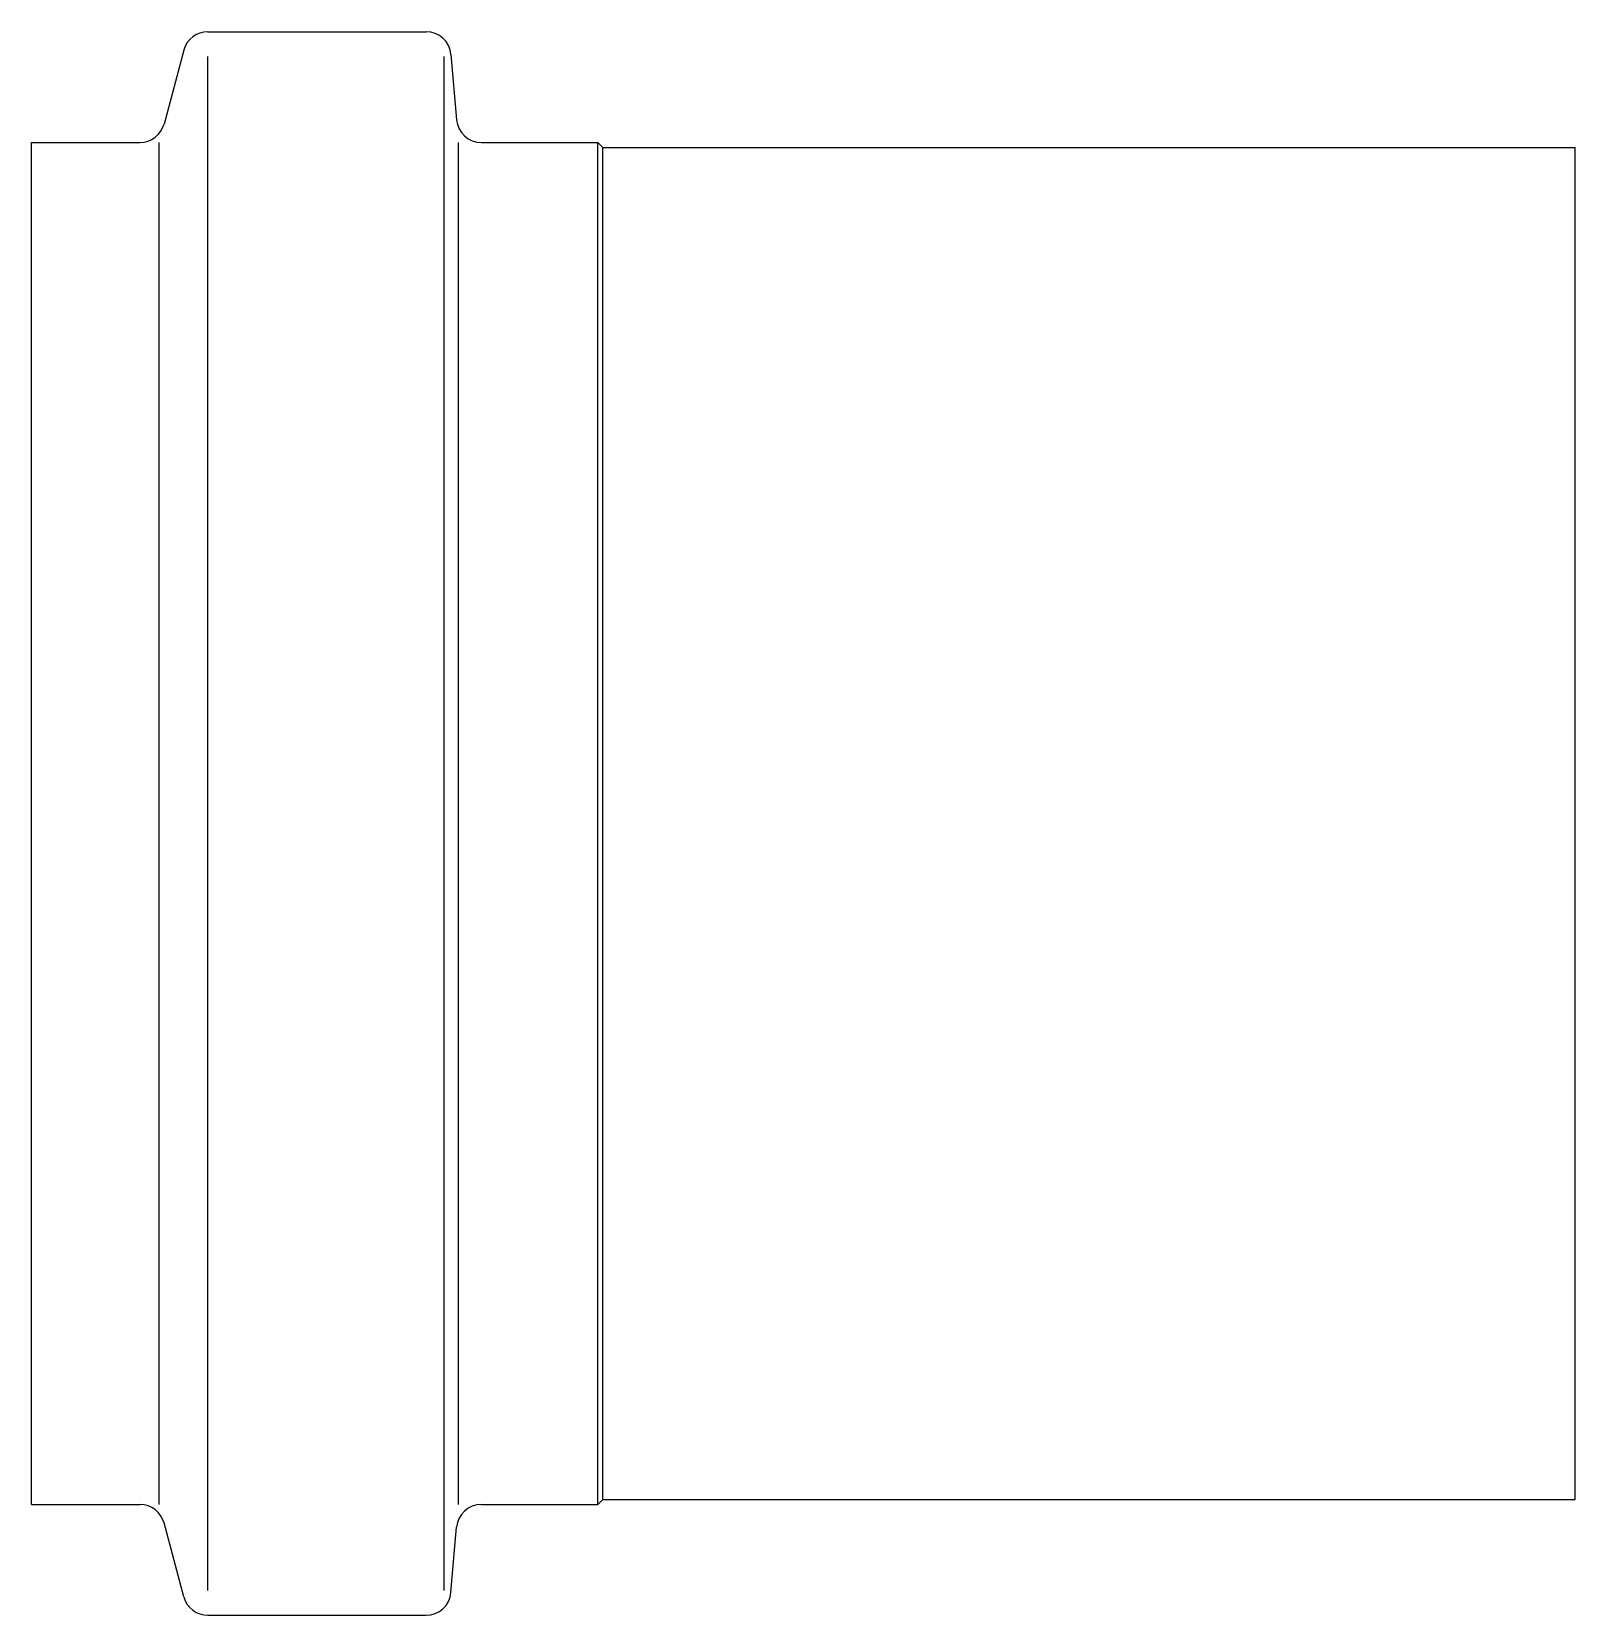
# Model space of a CAD drawing. Header units: millimetres. Extents: x 49.9715 to 50.0335, y 47.9376 to 48.0012.
import ezdxf

# ---------------------------------------------------------------- set-up
doc = ezdxf.new("R2010")
doc.units = ezdxf.units.MM
doc.header["$MEASUREMENT"] = 0
doc.layers.get('0').update_dxf_attribs({"linetype": 'CONTINUOUS'})

msp = doc.modelspace()

# ---------------------------------------------------------------- linework, layer by layer
for p, q in [((49.97856, 48.001203), (49.987325, 48.001203)), ((49.977594, 48.000462), (49.976799, 47.997494)), ((49.97856, 47.938603), (49.97856, 48.000203)), ((49.988052, 47.938603), (49.988052, 48.000203)), ((49.988321, 48.00029), (49.988551, 47.997666)), ((49.971481, 47.942053), (49.971481, 47.996753)), ((49.971481, 47.996753), (49.975833, 47.996753)), ((49.9766, 47.942053), (49.9766, 47.996753)), ((49.988631, 47.942053), (49.988631, 47.996753)), ((49.989547, 47.996753), (49.994227, 47.996753)), ((49.994227, 47.996753), (49.994427, 47.996553)), ((49.994227, 47.942053), (49.994227, 47.996753)), ((49.994427, 47.996553), (50.033481, 47.996553)), ((49.994427, 47.942253), (49.994427, 47.996553)), ((50.033481, 47.942253), (50.033481, 47.996553)), ((49.971481, 47.942053), (49.975833, 47.942053)), ((49.989547, 47.942053), (49.994227, 47.942053)), ((49.994227, 47.942053), (49.994427, 47.942253)), ((49.994427, 47.942253), (50.033481, 47.942253)), ((49.977594, 47.938344), (49.976799, 47.941312)), ((49.988321, 47.938516), (49.988551, 47.94114)), ((49.97856, 47.937603), (49.987325, 47.937603))]:
    msp.add_line(p, q)
for centre, start, end in [((49.97856, 48.000203), 90, 165), ((49.987325, 48.000203), 5, 90), ((49.989547, 47.997753), 185, 270), ((49.975833, 47.997753), 270, 345), ((49.975833, 47.941053), 15, 90), ((49.989547, 47.941053), 90, 175), ((49.987325, 47.938603), 270, 355), ((49.97856, 47.938603), 195, 270)]:
    msp.add_arc(centre, 0.001, start, end)

doc.saveas('drawing.dxf')
